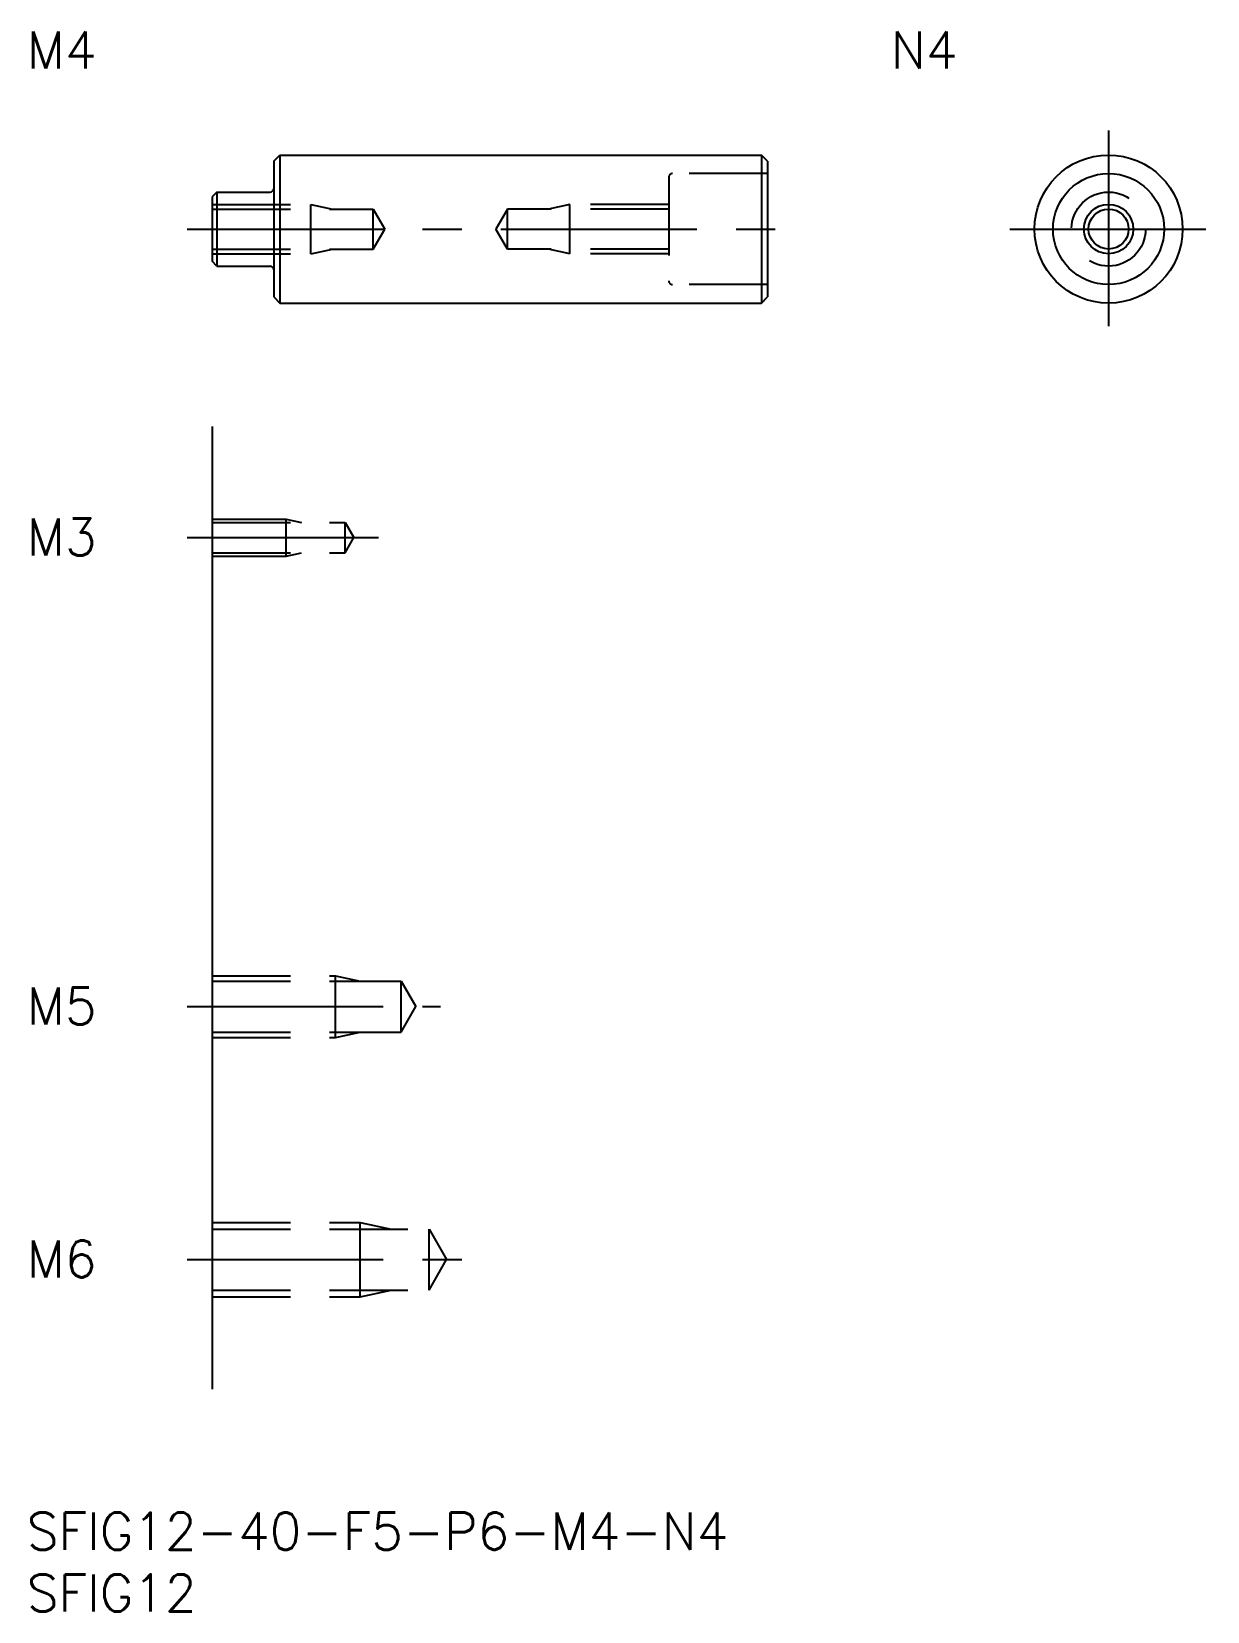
# Model space of a CAD drawing. Extents: x 0 to 96, y -8 to 120.
import ezdxf

# ---------------------------------------------------------------- set-up
doc = ezdxf.new("R2010")
doc.units = 0
doc.header["$LTSCALE"] = 0.5
doc.linetypes.add('CENTER', pattern=[50.8, 31.75, -6.35, 6.35, -6.35])
doc.linetypes.add('DASHED', pattern=[19.05, 12.7, -6.35])
for name, color, linetype in [('MSM_CENTER', 1, 'CENTER'), ('MSM_CONTINUOUS', 7, 'CONTINUOUS'), ('MSM_DASHED', 4, 'DASHED'), ('MSM_NARROW', 5, 'CONTINUOUS'), ('MSM_PART_NUMBER', 7, 'CONTINUOUS')]:
    doc.layers.add(name, color=color, linetype=linetype)
doc.styles.get("Standard").update_dxf_attribs({"font": 'txt.shx', "height": 3, "bigfont": 'bigfont.shx'})

# ---------------------------------------------------------------- blocks, each defined once
blk = doc.blocks.new('*U4')
at = {"layer": 'MSM_PART_NUMBER'}
blk.add_text('SFIG12-40-F5-P6-M4-N4', height=3, dxfattribs=at).set_placement((0, -3))
blk = doc.blocks.new('*U5')
at = {"layer": 'MSM_PART_NUMBER'}
blk.add_text('SFIG12', height=3, dxfattribs=at).set_placement((0, -8))
blk = doc.blocks.new('*U6')
at = {"layer": 'MSM_PART_NUMBER'}
blk.add_text('M6', height=3, dxfattribs=at).set_placement((0, 19.06))
blk = doc.blocks.new('*U7')
at = {"layer": 'MSM_PART_NUMBER'}
blk.add_text('M5', height=3, dxfattribs=at).set_placement((0, 39.56))
blk = doc.blocks.new('*U8')
at = {"layer": 'MSM_PART_NUMBER'}
blk.add_text('M4', height=3, dxfattribs=at).set_placement((0, 117))
blk = doc.blocks.new('*U9')
at = {"layer": 'MSM_PART_NUMBER'}
blk.add_text('N4', height=3, rotation=360, dxfattribs=at).set_placement((70, 117))
blk = doc.blocks.new('*U10')
at = {"layer": 'MSM_PART_NUMBER'}
blk.add_text('M3', height=3, dxfattribs=at).set_placement((0, 77.56))

msp = doc.modelspace()

# ---------------------------------------------------------------- linework, layer by layer
at = {"layer": 'MSM_CENTER'}
for p, q in [((87.63, 112), (87.63, 96)), ((13, 104), (62, 104)), ((79.63, 104), (95.63, 104)), ((13, 79), (28.5, 79)), ((13, 41), (33.5, 41)), ((13, 20.5), (36, 20.5))]:
    msp.add_line(p, q, dxfattribs=at)
at = {"layer": 'MSM_CONTINUOUS'}
for p, q in [((20, 109.5), (20.5, 110)), ((20, 109.5), (20, 98.5)), ((20.5, 110), (59.5, 110)), ((20.5, 110), (20.5, 98)), ((59.5, 110), (59.5, 98)), ((60, 109.5), (59.5, 110)), ((60, 109.5), (60, 98.5)), ((15.4, 107), (15, 106.6)), ((15, 106.6), (15, 101.4)), ((15.4, 107), (19.7, 107)), ((15.4, 107), (15.4, 101)), ((15.4, 101), (15, 101.4)), ((15.4, 101), (19.7, 101)), ((20, 98.5), (20.5, 98)), ((20.5, 98), (59.5, 98)), ((59.5, 98), (60, 98.5)), ((15, 88), (15, 10))]:
    msp.add_line(p, q, dxfattribs=at)
for radius in [6, 4.5, 1.62]:
    msp.add_circle((87.63, 104), radius, dxfattribs=at)
for centre, start, end in [((19.7, 107.3), 270, 0), ((19.7, 100.7), 0, 90)]:
    msp.add_arc(centre, 0.3, start, end, dxfattribs=at)
at = {"layer": 'MSM_DASHED'}
for p, q in [((52, 108.2), (52, 99.8)), ((60, 108.5), (52.3, 108.5)), ((15, 106), (23, 106)), ((15, 105.62), (28.06, 105.62)), ((23, 102), (23, 106)), ((23, 106), (24.75, 105.62)), ((28.06, 102.38), (28.06, 105.62)), ((28.06, 105.62), (29, 104)), ((38.94, 105.62), (38, 104)), ((52, 105.62), (38.94, 105.62)), ((38.94, 102.38), (38.94, 105.62)), ((44, 106), (42.25, 105.62)), ((52, 106), (44, 106)), ((44, 102), (44, 106)), ((28.06, 102.38), (29, 104)), ((38.94, 102.38), (38, 104)), ((15, 102.38), (28.06, 102.38)), ((15, 102), (23, 102)), ((23, 102), (24.75, 102.38)), ((52, 102.38), (38.94, 102.38)), ((44, 102), (42.25, 102.38)), ((52, 102), (44, 102)), ((60, 99.5), (52.3, 99.5)), ((15, 80.5), (21, 80.5)), ((15, 80.23), (25.79, 80.23)), ((21, 80.5), (22.25, 80.23)), ((21, 77.5), (21, 80.5)), ((25.79, 77.77), (25.79, 80.23)), ((25.79, 80.23), (26.5, 79)), ((25.79, 77.77), (26.5, 79)), ((15, 77.77), (25.79, 77.77)), ((15, 77.5), (21, 77.5)), ((21, 77.5), (22.25, 77.77)), ((15, 43.5), (25, 43.5)), ((15, 43.07), (30.31, 43.07)), ((25, 38.5), (25, 43.5)), ((25, 43.5), (27, 43.07)), ((30.31, 38.93), (30.31, 43.07)), ((30.31, 43.07), (31.5, 41)), ((30.31, 38.93), (31.5, 41)), ((15, 38.93), (30.31, 38.93)), ((15, 38.5), (25, 38.5)), ((25, 38.5), (27, 38.93)), ((15, 23.5), (27, 23.5)), ((27, 17.5), (27, 23.5)), ((27, 23.5), (29.5, 22.96)), ((15, 22.96), (32.58, 22.96)), ((32.58, 18.04), (32.58, 22.96)), ((32.58, 22.96), (34, 20.5)), ((32.58, 18.04), (34, 20.5)), ((15, 18.04), (32.58, 18.04)), ((27, 17.5), (29.5, 18.04)), ((15, 17.5), (27, 17.5))]:
    msp.add_line(p, q, dxfattribs=at)
msp.add_circle((87.63, 104), 3, dxfattribs=at)
for centre, start, end in [((52.3, 108.2), 90, 180), ((52.3, 99.8), 180, 270)]:
    msp.add_arc(centre, 0.3, start, end, dxfattribs=at)
at = {"layer": 'MSM_NARROW'}
msp.add_circle((87.63, 104), 2, dxfattribs=at)

# ---------------------------------------------------------------- block references
at = {"layer": 'MSM_CONTINUOUS'}
for name in ['*U8', '*U9', '*U10', '*U7', '*U6', '*U4', '*U5']:
    msp.add_blockref(name, (0, 0), dxfattribs=at)

doc.saveas('drawing.dxf')
